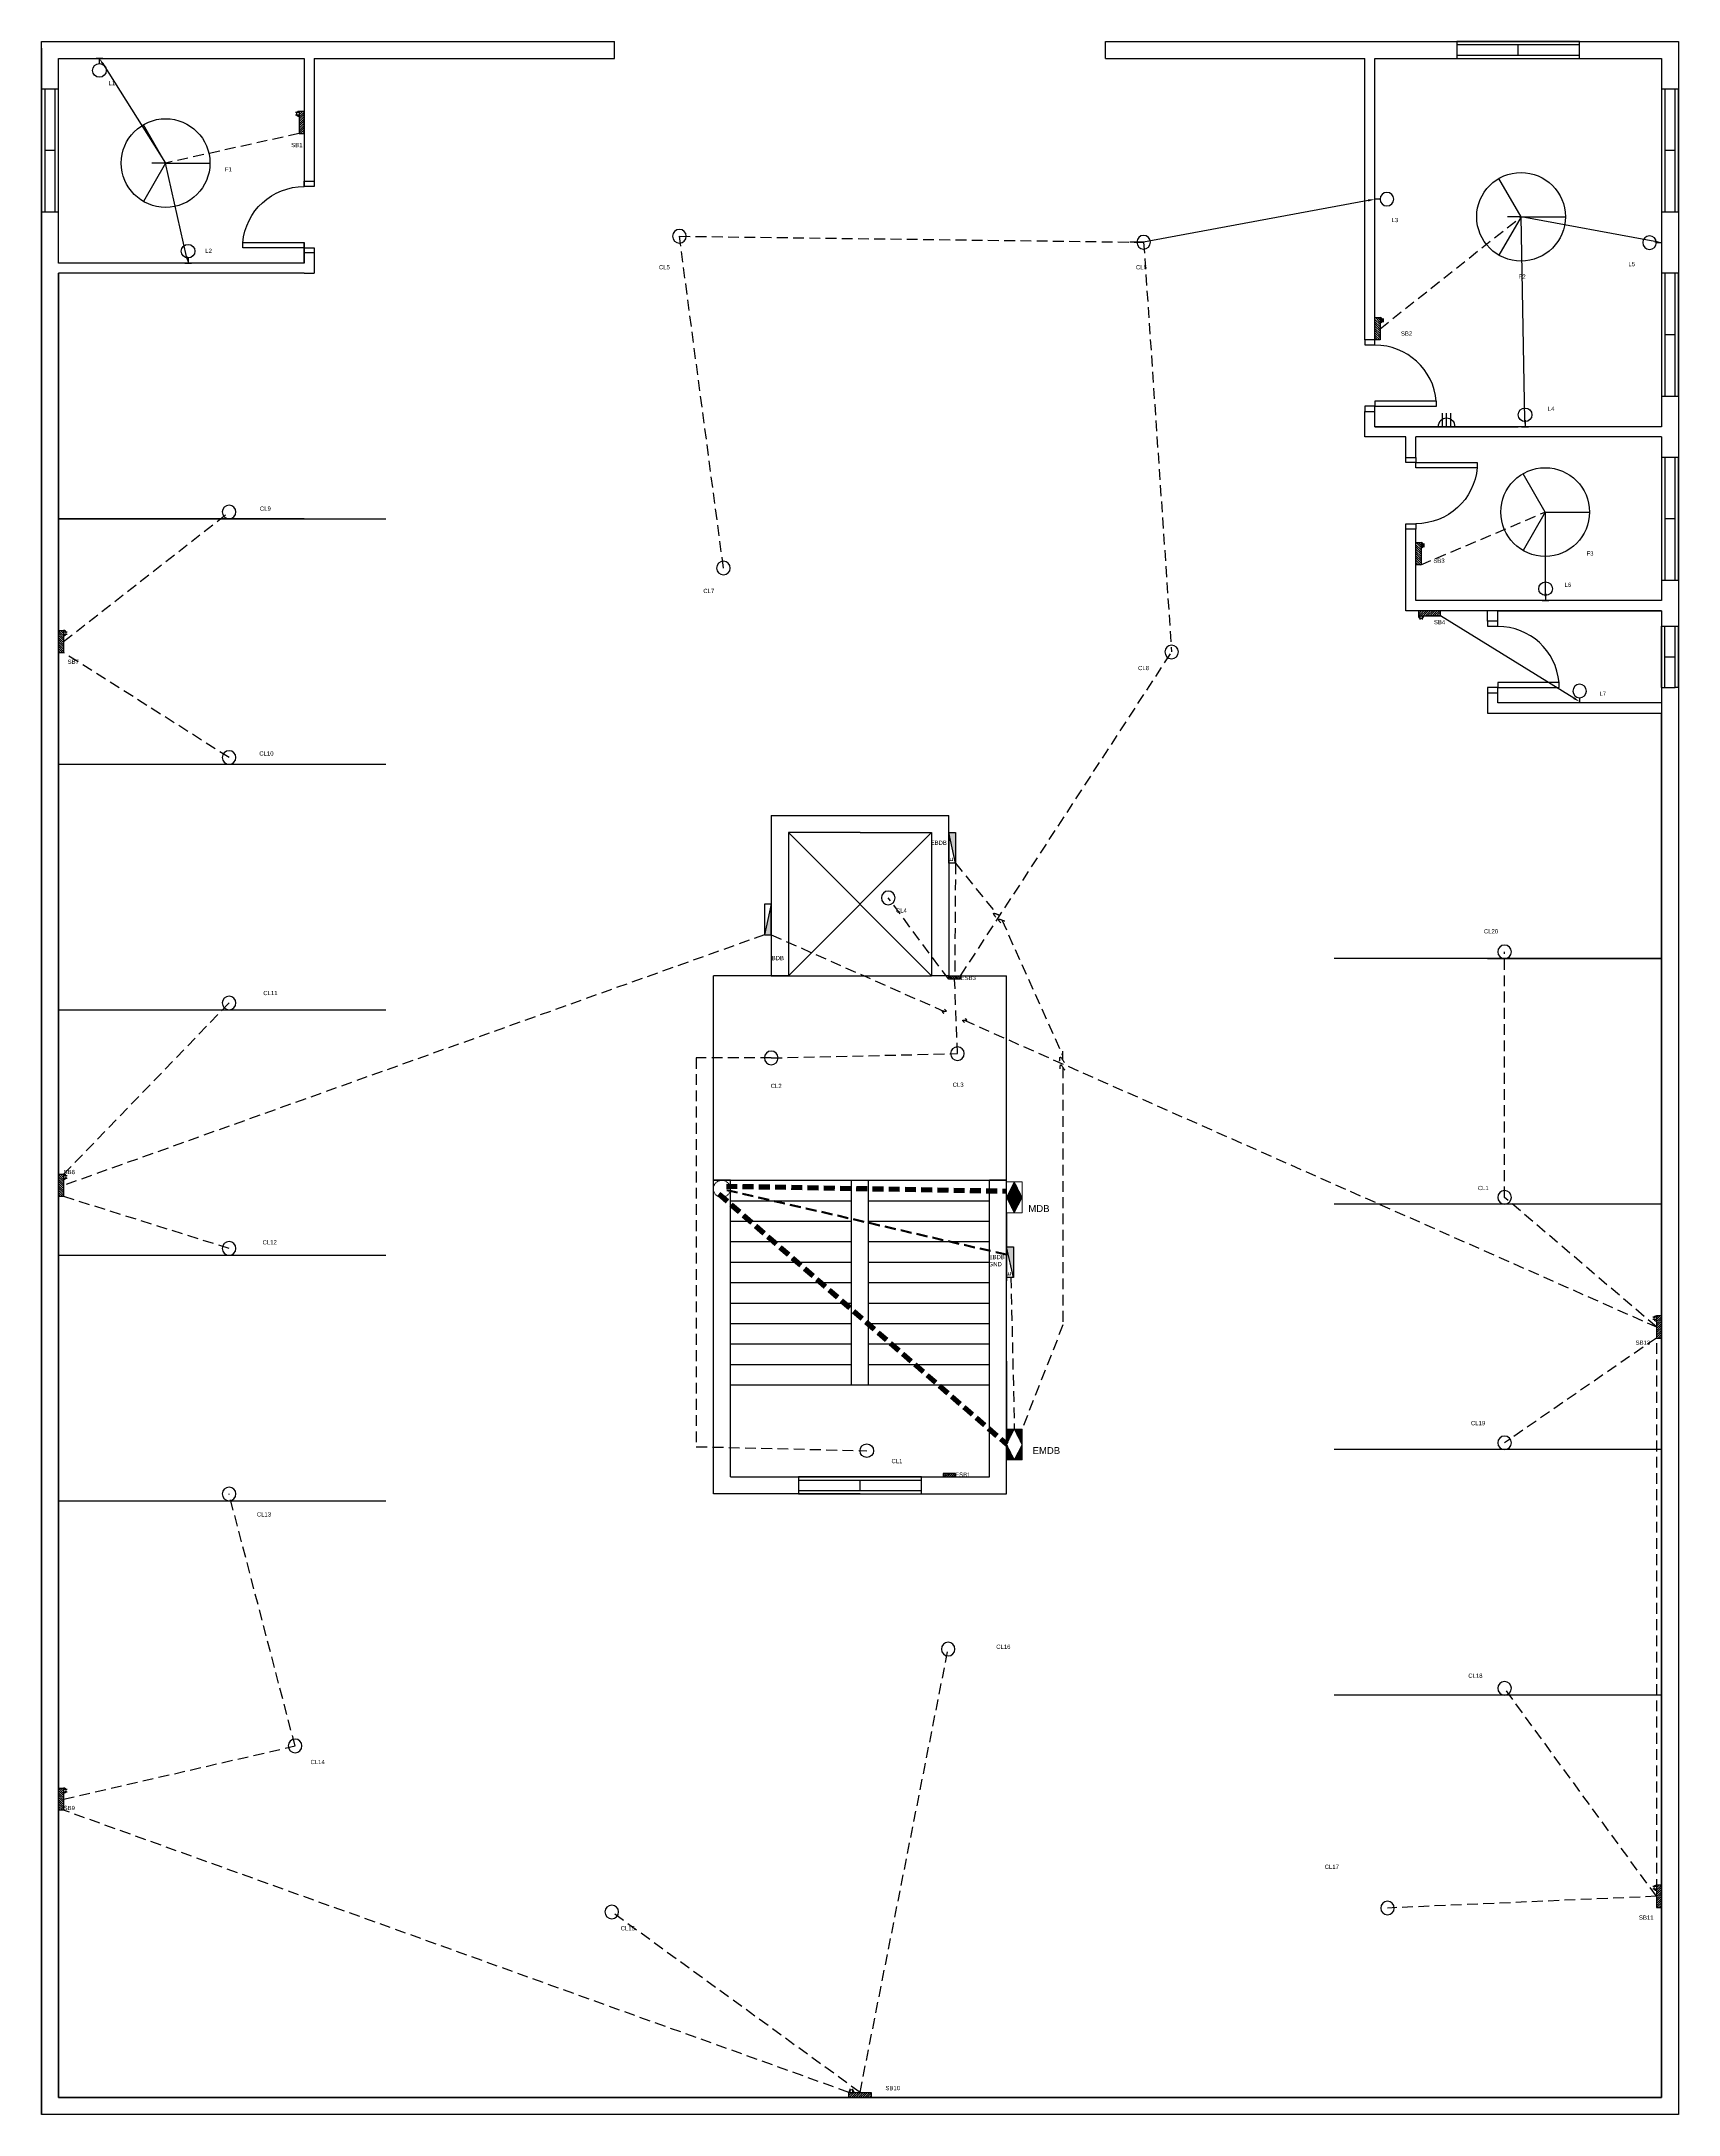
# Model space of a CAD drawing. Header units: inches. Extents: x 61297 to 163996, y 9483 to 32239.
# Drawn here: x 81037 to 81997, y 13663 to 14879 of the extents above; entities that cross this region are included whole.
import ezdxf
from ezdxf import colors
from ezdxf.entities.mleader import LeaderData, LeaderLine
from ezdxf.math import Vec2, Vec3

# ---------------------------------------------------------------- set-up
doc = ezdxf.new("R2010")
doc.units = ezdxf.units.IN
doc.linetypes.add('DASHED', pattern=[0.75, 0.5, -0.25])
doc.linetypes.add('HIDDEN', pattern=[9.525, 6.35, -3.175])
for name, color, linetype in [('Doors', 230, 'Continuous'), ('Emergency Conduitt', 10, 'HIDDEN'), ('Fittings', 255, 'Continuous'), ('Layer1', 7, 'Continuous'), ('Light Fans and Socketst', 170, 'Continuous'), ('Main Conduit', 50, 'HIDDEN'), ('Numbering', 7, 'Continuous'), ('Toiler Window', 30, 'Continuous'), ('Windows', 30, 'Continuous')]:
    doc.layers.add(name, color=color, linetype=linetype)
doc.styles.get("Standard").update_dxf_attribs({"font": 'arial.ttf'})
pattern_1 = [(45, (-3152.2866, -4176.0954), (-0.651068569, 0.651068569), [])]

# ---------------------------------------------------------------- blocks, each defined once
blk = doc.blocks.new('Door_Sing')
at = {"layer": 'Doors'}
for points in [[(-3, 6), (-3, 42), (-6, 42), (-6, 6), (-3, 6)], [(-39, 0), (-39, 6), (-42, 6), (-42, 0), (-39, 0)]]:
    blk.add_lwpolyline(points, dxfattribs=at)
blk.add_lwpolyline([(-3, 0), (0, 0), (0, 6), (-3, 6)], close=True, dxfattribs=at)
blk.add_arc((-2.8, 6), 36.1, 95.0198, 180, dxfattribs=at)
blk = doc.blocks.new('Toilet Window')
for p, q in [((82016.8, 16081.4), (82016.8, 16117.4)), ((82016.8, 16117.4), (82026.8, 16117.4)), ((82018.8, 16081.4), (82018.8, 16117.4)), ((82024.8, 16081.4), (82024.8, 16117.4)), ((82026.8, 16081.4), (82026.8, 16117.4)), ((82018.8, 16099.4), (82024.8, 16099.4)), ((82016.8, 16081.4), (82018.8, 16081.4)), ((82018.8, 16081.4), (82024.8, 16081.4)), ((82026.8, 16081.4), (82024.8, 16081.4))]:
    blk.add_line(p, q)
blk = doc.blocks.new('Window_Large')
at = {"layer": 'Windows'}
for p, q in [((72, 10), (0, 10)), ((0, 10), (0, 0)), ((72, 8), (0, 8)), ((0, 2), (72, 2)), ((0, 0), (72, 0)), ((36, 8), (36, 2)), ((72, 0), (72, 10))]:
    blk.add_line(p, q, dxfattribs=at)
blk = doc.blocks.new('Light')
at = {"layer": 'Light Fans and Socketst'}
blk.add_line((0, 2), (0, -2), dxfattribs=at)
blk.add_lwpolyline([(3, 0), (1.5, 0), (0, 0)], dxfattribs=at)
blk.add_circle((7, 0), 4, dxfattribs=at)
blk = doc.blocks.new('Light Ceiling')
at = {"layer": 'Light Fans and Socketst'}
blk.add_circle((0, 0), 4, dxfattribs=at)
blk = doc.blocks.new('ESB')
h = blk.add_hatch()
h.set_pattern_fill('ANSI31', color=256, scale=0.25)
h.set_pattern_definition([(45, (-3149.957, -1763.2019), (-0.561266, 0.561266), [])])
h.paths.add_polyline_path([(3.5, 2), (-3.5, 2), (-3.5, 0), (3.5, 0)])
blk.add_lwpolyline([(3.5, 0), (3.5, 2), (-3.5, 2), (-3.5, 0)], close=True)
blk = doc.blocks.new('Fan')
at = {"layer": 'Light Fans and Socketst'}
for q in [(-13, 22.5), (-13, -22.5), (26, 0)]:
    blk.add_line((0, 0), q, dxfattribs=at)
blk.add_circle((0, 0), 26, dxfattribs=at)
blk = doc.blocks.new('Switchboard')
at = {"layer": 'Layer1'}
h = blk.add_hatch(dxfattribs=at)
h.set_pattern_fill('ANSI31', color=256, scale=0.29)
h.set_pattern_definition([(45, (-3152.2866, -1776.0954), (-0.65106857, 0.65106857), [])])
h.paths.add_polyline_path([(-6.5, 3), (-6.5, 0), (6.5, 0), (6.5, 3)])
for p, q in [((-5.8, 3), (-5.8, 5.1)), ((-5, 3), (-5, 5.1)), ((-4.3, 3), (-4.3, 5.1))]:
    blk.add_line(p, q, dxfattribs=at)
blk.add_lwpolyline([(-6.5, 3), (6.5, 3), (6.5, 0), (-6.5, 0)], close=True, dxfattribs=at)
blk.add_arc((-5, 3), 1.5, 0, 180, dxfattribs=at)
blk = doc.blocks.new('BDB')
h = blk.add_hatch(color=256)
h.dxf.hatch_style = 1
h.paths.add_polyline_path([(13.5, 4), (-4.5, 0), (13.5, 0)])
blk.add_line((-4.5, 0), (13.5, 4))
at = {"layer": 'Layer1'}
blk.add_lwpolyline([(-4.5, 4), (13.5, 4), (13.5, 0), (-4.5, 0), (-4.5, 4)], dxfattribs=at)
blk = doc.blocks.new('3-Pin Socket')
at = {"layer": 'Light Fans and Socketst'}
for p, q in [((-2.5, 0), (-2.5, 8)), ((0, 0), (0, 8)), ((2.5, 0), (2.5, 8)), ((2.5, 0), (5, 0))]:
    blk.add_line(p, q, dxfattribs=at)
blk.add_lwpolyline([(-5, 0), (5, 0, 1)], format="xyb", close=True, dxfattribs=at)
blk = doc.blocks.new('Emergency_BDB')
at = {"layer": 'Layer1'}
blk.add_blockref('BDB', (0, 0), dxfattribs=at)
at = {"layer": 'Layer1', "insert": (-4.5, 4), "char_height": 2.5, "attachment_point": 1}
blk.add_mtext_dynamic_manual_height_columns(' E', width=4.201, gutter_width=12.5, heights=[0], dxfattribs=at)
blk = doc.blocks.new('MDB')
at = {"layer": 'Fittings', "lineweight": 9}
h = blk.add_hatch(dxfattribs=at)
h.set_pattern_fill('ANSI31', color=256)
h.set_pattern_definition([(45, (-10016, -2822.5), (-0.0883883476, 0.0883883476), [])])
h.paths.add_polyline_path([(9, 4.5), (0, 9), (-9, 4.5), (0, 0)])
for p, q in [((-9, 4.5), (0, 9)), ((0, 0), (-9, 4.5)), ((0, 9), (9, 4.5)), ((9, 4.5), (0, 0))]:
    blk.add_line(p, q, dxfattribs=at)
blk.add_lwpolyline([(-9, 0), (9, 0), (9, 9), (-9, 9)], close=True, dxfattribs=at)
blk = doc.blocks.new('EMMDB')
at = {"layer": 'Fittings', "lineweight": 9}
h = blk.add_hatch(dxfattribs=at)
h.set_pattern_fill('ANSI31', color=256)
h.set_pattern_definition([(45, (-10054.5, -2823), (-0.0883883476, 0.0883883476), [])])
h.paths.add_polyline_path([(-9, 9), (-9, 4.5), (0, 9)])
h.paths.add_polyline_path([(0, 0), (-9, 4.5), (-9, 0)])
h.paths.add_polyline_path([(9, 0), (9, 4.5), (0, 0)])
h.paths.add_polyline_path([(9, 4.5), (9, 9), (0, 9)])
for p, q in [((-9, 4.5), (0, 9)), ((0, 0), (-9, 4.5)), ((0, 9), (9, 4.5)), ((9, 4.5), (0, 0))]:
    blk.add_line(p, q, dxfattribs=at)
blk.add_lwpolyline([(-9, 0), (9, 0), (9, 9), (-9, 9)], close=True, dxfattribs=at)

msp = doc.modelspace()

# ---------------------------------------------------------------- hatches: boundary and pattern name
at = {"layer": 'Layer1'}
h = msp.add_hatch(dxfattribs=at)
h.set_pattern_fill('ANSI31', color=256, scale=0.29)
h.set_pattern_definition(pattern_1)
h.paths.add_polyline_path([(81188.071, 14838.116), (81191.051, 14838.116), (81191.051, 14825.087), (81188.071, 14825.087)])
h = msp.add_hatch(dxfattribs=at)
h.set_pattern_fill('ANSI31', color=256, scale=0.29)
h.set_pattern_definition(pattern_1)
h.paths.add_polyline_path([(81844.526, 14542.133), (81844.526, 14545.113), (81857.555, 14545.113), (81857.555, 14542.133)])
h = msp.add_hatch(dxfattribs=at)
h.set_pattern_fill('ANSI31', color=256, scale=0.29, angle=-90)
h.set_pattern_definition([(315, (79270.9552, 17679.3999), (0.65106857, 0.65106857), [])])
h.paths.add_polyline_path([(81050.031, 14533.627), (81047.051, 14533.627), (81047.051, 14520.599), (81050.031, 14520.599)])
h = msp.add_hatch(dxfattribs=at)
h.set_pattern_fill('ANSI31', color=256, scale=0.29, angle=-90)
h.set_pattern_definition([(315, (79270.9552, 17360.3999), (0.65106857, 0.65106857), [])])
h.paths.add_polyline_path([(81050.031, 14214.627), (81047.051, 14214.627), (81047.051, 14201.599), (81050.031, 14201.599)])
h = msp.add_hatch(dxfattribs=at)
h.set_pattern_fill('ANSI31', color=256, scale=0.29)
h.set_pattern_definition(pattern_1)
h.paths.add_polyline_path([(81984.071, 14131.627), (81987.051, 14131.627), (81987.051, 14118.599), (81984.071, 14118.599)])
h = msp.add_hatch(dxfattribs=at)
h.set_pattern_fill('ANSI31', color=256, scale=0.29, angle=-90)
h.set_pattern_definition([(315, (79270.9552, 17000.3999), (0.65106857, 0.65106857), [])])
h.paths.add_polyline_path([(81050.031, 13854.627), (81047.051, 13854.627), (81047.051, 13841.599), (81050.031, 13841.599)])
h = msp.add_hatch(dxfattribs=at)
h.set_pattern_fill('ANSI31', color=256, scale=0.29)
h.set_pattern_definition(pattern_1)
h.paths.add_polyline_path([(81984.071, 13797.627), (81987.051, 13797.627), (81987.051, 13784.599), (81984.071, 13784.599)])
h = msp.add_hatch(dxfattribs=at)
h.set_pattern_fill('ANSI31', color=256, scale=0.29)
h.set_pattern_definition([(45, (78364.764, 11897.0179), (-0.65106857, 0.65106857), [])])
h.paths.add_polyline_path([(81510.536, 13676.093), (81510.536, 13673.113), (81523.565, 13673.113), (81523.565, 13676.093)])

# ---------------------------------------------------------------- linework, layer by layer
for p, q in [((81373.051, 14869.113), (81373.051, 14879.113)), ((81661.051, 14869.113), (81661.051, 14879.113)), ((81047.051, 14869.113), (81191.051, 14869.113)), ((81047.051, 14869.113), (81071.051, 14869.113)), ((81191.051, 14869.113), (81191.051, 14794.09)), ((81197.051, 14869.113), (81197.051, 14794.09)), ((81191.051, 14761.113), (81191.051, 14749.113)), ((81191.051, 14749.113), (81191.051, 14761.113)), ((81197.051, 14758.113), (81197.051, 14749.113)), ((81191.051, 14749.113), (81047.051, 14749.113)), ((81191.051, 14743.113), (81047.051, 14743.113)), ((81047.051, 14743.113), (81047.051, 14599.113)), ((81191.051, 14743.113), (81197.051, 14743.113)), ((81197.051, 14749.113), (81197.051, 14743.113)), ((81819.051, 14653.113), (81903.051, 14653.113)), ((81191.051, 14599.113), (81047.051, 14599.113)), ((81047.051, 14599.113), (81239.051, 14599.113)), ((81047.051, 14599.113), (81047.051, 14455.113)), ((81843.051, 14551.113), (81843.051, 14593.137)), ((81987.051, 14551.113), (81843.051, 14551.113)), ((81891.051, 14539.09), (81891.051, 14545.113)), ((81885.051, 14497.113), (81885.051, 14491.113)), ((81891.051, 14491.113), (81891.051, 14497.113)), ((81885.051, 14491.113), (81885.051, 14485.113)), ((81885.051, 14485.113), (81987.051, 14485.113)), ((81987.051, 14341.113), (81987.051, 14485.113)), ((81047.051, 14455.113), (81239.051, 14455.113)), ((81047.051, 14455.113), (81047.051, 14311.113)), ((81465.051, 14425.113), (81569.051, 14425.113)), ((81465.051, 14425.113), (81465.051, 14415.113)), ((81569.051, 14415.113), (81569.051, 14425.113)), ((81465.051, 14415.113), (81465.051, 14331.113)), ((81517.051, 14415.113), (81475.051, 14415.113)), ((81475.051, 14415.113), (81475.051, 14331.113)), ((81475.051, 14331.113), (81559.051, 14415.113)), ((81475.051, 14415.113), (81559.051, 14331.113)), ((81517.051, 14415.113), (81559.051, 14415.113)), ((81559.051, 14415.113), (81559.051, 14331.113)), ((81569.051, 14415.113), (81569.051, 14331.113)), ((81987.051, 14341.113), (81795.051, 14341.113)), ((81885.051, 14341.113), (81987.051, 14341.113)), ((81987.051, 14197.113), (81987.051, 14341.113)), ((81475.051, 14331.113), (81431.051, 14331.113)), ((81431.051, 14211.113), (81431.051, 14331.113)), ((81465.051, 14331.113), (81475.051, 14331.113)), ((81465.051, 14331.113), (81475.051, 14331.113)), ((81470.051, 14331.113), (81465.051, 14331.113)), ((81475.051, 14331.113), (81559.051, 14331.113)), ((81569.051, 14331.113), (81559.051, 14331.113)), ((81569.051, 14331.113), (81593.051, 14331.113)), ((81593.051, 14331.113), (81603.051, 14331.113)), ((81603.051, 14211.113), (81603.051, 14331.113)), ((81047.051, 14311.113), (81239.051, 14311.113)), ((81047.051, 14311.113), (81047.051, 14167.113)), ((81441.051, 14211.113), (81431.051, 14211.113)), ((81441.051, 14211.113), (81431.051, 14211.113)), ((81441.051, 14211.113), (81431.051, 14211.113)), ((81431.051, 14211.113), (81441.051, 14211.113)), ((81431.051, 14201.113), (81431.051, 14211.113)), ((81441.051, 14037.113), (81441.051, 14211.113)), ((81441.051, 14211.113), (81512.051, 14211.113)), ((81512.051, 14091.113), (81512.051, 14211.113)), ((81512.051, 14211.113), (81522.051, 14211.113)), ((81522.051, 14211.113), (81593.051, 14211.113)), ((81522.051, 14091.113), (81522.051, 14211.113)), ((81593.051, 14211.113), (81603.051, 14211.113)), ((81593.051, 14211.113), (81603.051, 14211.113)), ((81593.051, 14037.113), (81593.051, 14211.113)), ((81603.051, 14211.113), (81593.051, 14211.113)), ((81593.051, 14211.113), (81603.051, 14211.113)), ((81603.051, 14201.113), (81603.051, 14211.113)), ((81431.051, 14027.113), (81431.051, 14201.113)), ((81441.051, 14199.113), (81512.051, 14199.113)), ((81522.051, 14199.113), (81593.051, 14199.113)), ((81603.051, 14027.113), (81603.051, 14201.113)), ((81603.051, 14192.113), (81603.051, 14152.113)), ((81987.051, 14197.113), (81795.051, 14197.113)), ((81987.051, 14053.113), (81987.051, 14197.113)), ((81441.051, 14187.113), (81512.051, 14187.113)), ((81522.051, 14187.113), (81593.051, 14187.113)), ((81047.051, 14167.113), (81239.051, 14167.113)), ((81047.051, 14167.113), (81047.051, 14023.113)), ((81441.051, 14175.113), (81512.051, 14175.113)), ((81522.051, 14175.113), (81593.051, 14175.113)), ((81441.051, 14163.113), (81512.051, 14163.113)), ((81522.051, 14163.113), (81593.051, 14163.113)), ((81441.051, 14151.113), (81512.051, 14151.113)), ((81522.051, 14151.113), (81593.051, 14151.113)), ((81441.051, 14139.113), (81512.051, 14139.113)), ((81522.051, 14139.113), (81593.051, 14139.113)), ((81441.051, 14127.113), (81512.051, 14127.113)), ((81522.051, 14127.113), (81593.051, 14127.113)), ((81441.051, 14115.113), (81512.051, 14115.113)), ((81522.051, 14115.113), (81593.051, 14115.113)), ((81441.051, 14103.113), (81512.051, 14103.113)), ((81522.051, 14103.113), (81593.051, 14103.113)), ((81603.051, 14105.113), (81603.051, 14065.113)), ((81441.051, 14091.113), (81512.051, 14091.113)), ((81512.051, 14091.113), (81522.051, 14091.113)), ((81522.051, 14091.113), (81593.051, 14091.113)), ((81987.051, 14053.113), (81795.051, 14053.113)), ((81987.051, 13909.113), (81987.051, 14053.113)), ((81441.051, 14037.113), (81593.051, 14037.113)), ((81047.051, 14023.113), (81239.051, 14023.113)), ((81047.051, 14023.113), (81047.051, 13673.113)), ((81441.051, 14027.113), (81431.051, 14027.113)), ((81517.051, 14027.113), (81441.051, 14027.113)), ((81481.051, 14027.113), (81593.051, 14027.113)), ((81593.051, 14027.113), (81603.051, 14027.113)), ((81987.051, 13909.113), (81795.051, 13909.113)), ((81987.051, 13673.113), (81987.051, 13909.113)), ((81047.051, 13673.113), (81517.051, 13673.113)), ((81517.051, 13673.113), (81987.051, 13673.113))]:
    msp.add_line(p, q)
for points in [[(81037.051, 13663.113), (81037.051, 14875.113), (81037.051, 13663.113), (81037.051, 14879.113), (81373.051, 14879.113)], [(81661.051, 14879.113), (81997.051, 14879.113), (81997.051, 13663.113), (81037.051, 13663.113)], [(81047.051, 14749.113), (81047.051, 14869.113), (81191.051, 14869.113)], [(81197.051, 14869.113), (81373.051, 14869.113)], [(81661.051, 14869.113), (81813.051, 14869.113)], [(81813.051, 14704.09), (81813.051, 14869.113)], [(81819.051, 14869.113), (81987.051, 14869.113), (81987.051, 14653.113)], [(81819.051, 14704.09), (81819.051, 14869.113)], [(81987.051, 14545.113), (81987.051, 13673.113), (81047.051, 13673.113), (81047.051, 14743.113)], [(81837.051, 14647.113), (81813.051, 14647.113), (81813.051, 14662.113)], [(81987.051, 14653.113), (81819.051, 14653.113), (81819.051, 14662.113)], [(81837.051, 14635.113), (81837.051, 14647.113)], [(81987.051, 14647.113), (81843.051, 14647.113)], [(81843.051, 14635.113), (81843.051, 14647.113)], [(81987.051, 14647.113), (81987.051, 14551.113)], [(81987.051, 14545.113), (81837.051, 14545.113), (81837.051, 14593.137)], [(81885.051, 14539.09), (81885.051, 14545.113)], [(81891.051, 14545.113), (81987.051, 14545.113), (81987.051, 14491.113), (81891.051, 14491.113)]]:
    msp.add_lwpolyline(points)
at = {"layer": 'Emergency Conduitt'}
for p, q in [((81436.964, 14570.251), (81411.149, 14764.864)), ((81411.149, 14764.864), (81683.373, 14761.347)), ((81683.373, 14761.347), (81699.8, 14521.011)), ((81576.051, 14331.113), (81699.8, 14521.011)), ((81573.051, 14397.113), (81572.551, 14331.113)), ((81573.051, 14397.113), (81597.325, 14367.217)), ((81569.051, 14329.113), (81533.61, 14376.764)), ((81600.279, 14363.802), (81635.819, 14284.399)), ((81574.178, 14285.412), (81572.551, 14329.113)), ((81464.993, 14282.889), (81421.053, 14282.889)), ((81421.053, 14282.889), (81421.053, 14054.858)), ((81464.993, 14282.889), (81574.178, 14285.412)), ((81635.877, 14286.919), (81635.76, 14281.879)), ((81636.004, 14277.371), (81636.054, 14126.298)), ((81434.214, 14202.917), (81602.985, 14056.038)), ((81434.28, 14202.993), (81603.051, 14056.113)), ((81434.345, 14203.068), (81603.116, 14056.189)), ((81434.345, 14203.068), (81603.116, 14056.189)), ((81434.411, 14203.143), (81603.182, 14056.264)), ((81434.476, 14203.219), (81603.248, 14056.34)), ((81434.542, 14203.294), (81603.313, 14056.415)), ((81434.608, 14203.37), (81603.379, 14056.49)), ((81434.673, 14203.445), (81603.445, 14056.566)), ((81434.739, 14203.521), (81603.51, 14056.641)), ((81434.805, 14203.596), (81603.576, 14056.717)), ((81434.87, 14203.671), (81603.641, 14056.792)), ((81434.936, 14203.747), (81603.707, 14056.868)), ((81435.002, 14203.822), (81603.773, 14056.943)), ((81435.067, 14203.898), (81603.838, 14057.018)), ((81435.133, 14203.973), (81603.904, 14057.094)), ((81602.816, 14167.107), (81436.417, 14205.559)), ((81602.816, 14167.107), (81436.417, 14205.559)), ((81602.838, 14167.205), (81436.44, 14205.656)), ((81602.861, 14167.302), (81436.462, 14205.753)), ((81602.883, 14167.4), (81436.485, 14205.851)), ((81602.883, 14167.4), (81436.485, 14205.851)), ((81602.883, 14167.4), (81436.485, 14205.851)), ((81602.883, 14167.4), (81436.485, 14205.851)), ((81602.883, 14167.4), (81436.485, 14205.851)), ((81602.906, 14167.497), (81436.507, 14205.948)), ((81602.928, 14167.595), (81436.53, 14206.046)), ((81602.928, 14167.595), (81436.53, 14206.046)), ((81602.951, 14167.692), (81436.552, 14206.143)), ((81602.816, 14167.107), (81437.168, 14205.385)), ((81433.623, 14202.238), (81602.394, 14055.359)), ((81433.689, 14202.314), (81602.46, 14055.434)), ((81433.689, 14202.314), (81602.46, 14055.434)), ((81433.754, 14202.389), (81602.525, 14055.51)), ((81433.82, 14202.465), (81602.591, 14055.585)), ((81433.82, 14202.465), (81602.591, 14055.585)), ((81433.82, 14202.465), (81602.591, 14055.585)), ((81433.886, 14202.54), (81602.657, 14055.661)), ((81433.951, 14202.615), (81602.722, 14055.736)), ((81434.017, 14202.691), (81602.788, 14055.812)), ((81434.083, 14202.766), (81602.854, 14055.887)), ((81434.148, 14202.842), (81602.919, 14055.962)), ((81434.148, 14202.842), (81602.919, 14055.962)), ((81605.551, 14154.113), (81607.551, 14065.113)), ((81421.053, 14054.858), (81521.051, 14052.492))]:
    msp.add_line(p, q, dxfattribs=at)
msp.add_lwpolyline([(81636.054, 14126.298), (81612.051, 14065.113)], dxfattribs=at)
for points in [[(81596.61, 14365.47), (81595.477, 14367.66), (81599.29, 14366.786), (81598.39, 14368.953)], [(81599.565, 14362.055), (81598.432, 14364.245), (81602.244, 14363.372), (81601.344, 14365.538)], [(81634.125, 14280.936), (81634.571, 14283.361), (81637.049, 14280.336), (81637.665, 14282.599)], [(81634.37, 14276.427), (81634.815, 14278.852), (81637.294, 14275.827), (81637.909, 14278.09)]]:
    msp.add_spline(points, degree=3, dxfattribs=at)
at = {"layer": 'Fittings', "color": 7, "linetype": 'DASHED', "lineweight": 9, "true_color": 0xffffff}
msp.add_circle((81436.051, 14206.113), 5, dxfattribs=at)
at = {"layer": 'Layer1'}
for p, q in [((81188.071, 14837.366), (81185.955, 14837.366)), ((81188.071, 14835.866), (81185.955, 14835.866)), ((81050.031, 14532.877), (81052.146, 14532.877)), ((81050.031, 14531.377), (81052.146, 14531.377)), ((81845.276, 14542.133), (81845.276, 14540.017)), ((81846.776, 14542.133), (81846.776, 14540.017)), ((81050.031, 14213.877), (81052.146, 14213.877)), ((81050.031, 14212.377), (81052.146, 14212.377)), ((81984.071, 14130.877), (81981.955, 14130.877)), ((81984.071, 14129.377), (81981.955, 14129.377)), ((81050.031, 13853.877), (81052.146, 13853.877)), ((81050.031, 13852.377), (81052.146, 13852.377)), ((81984.071, 13796.877), (81981.955, 13796.877)), ((81984.071, 13795.377), (81981.955, 13795.377)), ((81511.286, 13676.093), (81511.286, 13678.209)), ((81512.786, 13676.093), (81512.786, 13678.209))]:
    msp.add_line(p, q, dxfattribs=at)
for points in [[(81188.071, 14838.116), (81188.071, 14825.087), (81191.051, 14825.087), (81191.051, 14838.116)], [(81844.526, 14542.133), (81857.555, 14542.133), (81857.555, 14545.113), (81844.526, 14545.113)], [(81050.031, 14533.627), (81050.031, 14520.599), (81047.051, 14520.599), (81047.051, 14533.627)], [(81050.031, 14214.627), (81050.031, 14201.599), (81047.051, 14201.599), (81047.051, 14214.627)], [(81984.071, 14131.627), (81984.071, 14118.599), (81987.051, 14118.599), (81987.051, 14131.627)], [(81050.031, 13854.627), (81050.031, 13841.599), (81047.051, 13841.599), (81047.051, 13854.627)], [(81984.071, 13797.627), (81984.071, 13784.599), (81987.051, 13784.599), (81987.051, 13797.627)], [(81510.536, 13676.093), (81523.565, 13676.093), (81523.565, 13673.113), (81510.536, 13673.113)]]:
    msp.add_lwpolyline(points, close=True, dxfattribs=at)
for centre, start, end in [((81188.071, 14836.616), 90, 270), ((81050.031, 14532.127), 270, 90), ((81846.026, 14542.133), 180, 0), ((81050.031, 14213.127), 270, 90), ((81984.071, 14130.127), 90, 270), ((81050.031, 13853.127), 270, 90), ((81984.071, 13796.127), 90, 270), ((81512.036, 13676.093), 0, 180)]:
    msp.add_arc(centre, 1.5, start, end, dxfattribs=at)
at = {"layer": 'Main Conduit'}
for p, q in [((81188.071, 14825.087), (81109.838, 14807.769)), ((81822.031, 14710.604), (81904.71, 14776.266)), ((81050.031, 14527.113), (81147.051, 14603.113)), ((81846.031, 14572.125), (81918.854, 14603.088)), ((81147.051, 14459.113), (81050.031, 14520.599)), ((81461.051, 14355.113), (81050.031, 14208.113)), ((81465.051, 14355.113), (81566.387, 14310.207)), ((81895.051, 14201.113), (81895.051, 14345.113)), ((81050.031, 14214.627), (81147.051, 14315.113)), ((81578.149, 14304.994), (81984.071, 14125.113)), ((81438.685, 14206.533), (81603.04, 14203.641)), ((81438.687, 14206.633), (81603.042, 14203.741)), ((81438.689, 14206.733), (81603.044, 14203.841)), ((81438.691, 14206.833), (81603.045, 14203.941)), ((81438.692, 14206.933), (81603.047, 14204.04)), ((81438.694, 14207.033), (81603.049, 14204.14)), ((81438.696, 14207.133), (81603.051, 14204.24)), ((81438.696, 14207.133), (81603.051, 14204.24)), ((81438.698, 14207.233), (81603.052, 14204.34)), ((81438.698, 14207.233), (81603.052, 14204.34)), ((81438.699, 14207.333), (81603.054, 14204.44)), ((81438.701, 14207.433), (81603.056, 14204.54)), ((81438.703, 14207.533), (81603.058, 14204.64)), ((81438.705, 14207.633), (81603.059, 14204.74)), ((81438.706, 14207.733), (81603.061, 14204.84)), ((81438.708, 14207.833), (81603.063, 14204.94)), ((81438.71, 14207.933), (81603.065, 14205.04)), ((81438.712, 14208.033), (81603.066, 14205.14)), ((81438.713, 14208.133), (81603.068, 14205.24)), ((81438.715, 14208.233), (81603.07, 14205.34)), ((81438.717, 14208.333), (81603.072, 14205.44)), ((81438.719, 14208.433), (81603.074, 14205.54)), ((81438.721, 14208.533), (81603.075, 14205.64)), ((81438.722, 14208.633), (81603.077, 14205.74)), ((81438.724, 14208.733), (81603.079, 14205.84)), ((81438.726, 14208.832), (81603.081, 14205.94)), ((81047.051, 14201.599), (81047.051, 13854.627)), ((81147.051, 14171.113), (81050.031, 14201.599)), ((81984.071, 14125.113), (81895.051, 14201.113)), ((81984.071, 14118.599), (81895.051, 14057.113)), ((81984.071, 14125.113), (81984.071, 13797.627)), ((81185.777, 13879.332), (81147.051, 14027.113)), ((81517.051, 13676.093), (81568.749, 13936.149)), ((81984.071, 13791.113), (81895.051, 13913.113)), ((81050.031, 13848.113), (81185.777, 13879.332)), ((81510.536, 13676.093), (81050.031, 13841.599)), ((81984.071, 13791.113), (81826.383, 13784.251)), ((81517.051, 13676.093), (81371.46, 13781.932))]:
    msp.add_line(p, q, dxfattribs=at)
for points in [[(81566.557, 14311.513), (81567.487, 14310.218), (81565.223, 14310.218), (81566.193, 14309.085)], [(81578.341, 14303.647), (81577.411, 14304.942), (81579.675, 14304.942), (81578.705, 14306.075)]]:
    msp.add_spline(points, degree=3, dxfattribs=at)

# ---------------------------------------------------------------- block references
for name, p, rotation in [('Window_Large', (81939.051, 14879.113), 180), ('Window_Large', (81037.051, 14851.113), 270), ('Window_Large', (81987.051, 14851.113), 270), ('Window_Large', (81987.051, 14743.113), 270), ('Door_Sing', (81813.051, 14662.113), 270), ('Window_Large', (81987.051, 14635.113), 270), ('Door_Sing', (81885.051, 14497.113), 270), ('Window_Large', (81553.051, 14037.113), 180)]:
    msp.add_blockref(name, p, dxfattribs=dict(rotation=rotation))
at = {"xscale": -1}
for name, p, rotation in [('Door_Sing', (81197.051, 14755.113), 90), ('Door_Sing', (81837.051, 14635.113), 270), ('ESB', (81572.551, 14331.113), 180)]:
    msp.add_blockref(name, p, dxfattribs=dict(at, rotation=rotation))
msp.add_blockref('ESB', (81569.374, 14037.113))
at = {"layer": 'Fittings', "lineweight": 9, "rotation": 270}
for name, p in [('MDB', (81603.051, 14201.113)), ('EMMDB', (81603.051, 14056.113))]:
    msp.add_blockref(name, p, dxfattribs=at)
at = {"layer": 'Layer1', "xscale": -1}
for name, p, rotation in [('Light Ceiling', (81411.149, 14764.864), 180), ('Light Ceiling', (81683.373, 14761.347), 180), ('Light Ceiling', (81147.051, 14603.113), 180), ('Light Ceiling', (81436.964, 14570.251), 180), ('Light Ceiling', (81699.8, 14521.011), 180), ('Light Ceiling', (81147.051, 14459.113), 180), ('Light Ceiling', (81533.61, 14376.764), 180), ('BDB', (81465.051, 14368.613), 90), ('Light Ceiling', (81895.051, 14345.113), 180), ('Light Ceiling', (81147.051, 14315.113), 180), ('Light Ceiling', (81574.178, 14285.412), 180), ('Light Ceiling', (81464.993, 14282.889), 180), ('Light Ceiling', (81895.051, 14201.113), 180), ('Light Ceiling', (81147.051, 14171.113), 180), ('Light Ceiling', (81895.051, 14057.113), 180), ('Light Ceiling', (81147.051, 14027.113), 180), ('Light Ceiling', (81568.749, 13936.149), 180), ('Light Ceiling', (81895.051, 13913.113), 180), ('Light Ceiling', (81185.777, 13879.332), 180), ('Light Ceiling', (81371.46, 13781.932), 180), ('Light Ceiling', (81826.383, 13784.251), 180)]:
    msp.add_blockref(name, p, dxfattribs=dict(at, rotation=rotation))
at = {"layer": 'Layer1'}
for name, p, rotation in [('Switchboard', (81819.051, 14710.604), 270), ('Switchboard', (81843.051, 14578.639), 270), ('Emergency_BDB', (81573.051, 14401.613), 90), ('Emergency_BDB', (81607.051, 14158.613), 90), ('Emergency_BDB', (81607.051, 14158.613), 90)]:
    msp.add_blockref(name, p, dxfattribs=dict(at, rotation=rotation))
msp.add_blockref('Light Ceiling', (81521.051, 14052.492), dxfattribs=at)
at = {"layer": 'Light Fans and Socketst'}
for p, rotation in [((81071.051, 14869.113), 270), ((81123.051, 14749.113), 90), ((81907.051, 14653.113), 90), ((81919.051, 14551.113), 90)]:
    msp.add_blockref('Light', p, dxfattribs=dict(at, rotation=rotation))
for p in [(81109.838, 14807.769), (81904.71, 14776.266), (81918.854, 14603.088)]:
    msp.add_blockref('Fan', p, dxfattribs=at)
at = {"layer": 'Light Fans and Socketst', "xscale": -1}
for p, rotation in [((81819.051, 14786.602), 180), ((81939.051, 14491.113), 270)]:
    msp.add_blockref('Light', p, dxfattribs=dict(at, rotation=rotation))
msp.add_blockref('Light', (81987.051, 14761.113), dxfattribs=at)
at = {"layer": 'Main Conduit', "rotation": 359.9999999999258}
msp.add_blockref('3-Pin Socket', (81861.051, 14653.113), dxfattribs=at)
at = {"layer": 'Toiler Window'}
msp.add_blockref('Toilet Window', (-29.745, -1581.265), dxfattribs=at)

# ---------------------------------------------------------------- texts
at = {"char_height": 2.5}
for s, width, insert, attachment_point in [('L1', 6.93541, (81076.44, 14855.939), 1), ('SB1', 6.93541, (81183.51, 14819.606), 1), ('F1', 6.93541, (81144.622, 14802.839), 7), ('L3', 6.93541, (81828.826, 14775.62), 1), ('L2', 6.93541, (81133.146, 14757.554), 1), ('CL5', 6.93541, (81399.126, 14747.943), 1), ('CL6', 6.93541, (81678.853, 14747.943), 1), ('F2', 6.93541, (81903.332, 14739.949), 7), ('L5', 6.93541, (81967.639, 14749.769), 1), ('SB2', 6.93541, (81834.237, 14709.041), 1), ('L4', 6.93541, (81920.408, 14664.828), 1), ('CL9', 6.93541, (81165.149, 14606.343), 1), ('F3', 6.93541, (81943.091, 14577.445), 7), ('SB3', 6.93541, (81853.287, 14575.821), 1), ('CL7', 6.93541, (81425.155, 14558.075), 1), ('L6', 6.93541, (81930.223, 14561.681), 1), ('SB4', 6.93541, (81853.614, 14539.768), 1), ('SB7', 6.93541, (81052.372, 14516.522), 1), ('CL8', 6.93541, (81680.123, 14512.839), 1), ('L7', 6.93541, (81950.702, 14497.807), 1), ('CL10', 6.93541, (81164.791, 14462.707), 1), ('EBDB', 6.93541, (81558.459, 14410.335), 1), ('CL4', 6.93541, (81538.118, 14370.611), 1), ('CL20', 6.93541, (81882.91, 14358.437), 1), ('BDB', 6.93541, (81465.255, 14342.712), 1), ('ESB3', 6.93541, (81576.051, 14328.528), 7), ('CL11', 5.04629, (81167.127, 14322.208), 1), ('CL2', 6.93541, (81464.687, 14267.698), 1), ('CL3', 6.93541, (81571.4, 14268.445), 1), ('SB8', 6.93541, (81050.031, 14217.213), 1), ('CL1', 6.93541, (81879.345, 14207.846), 1), ('CL12', 6.93541, (81166.712, 14175.992), 1), ('EBDB^JGND', 6.93541, (81592.459, 14167.335), 1), ('SB13', 6.93541, (81971.866, 14117.099), 1), ('CL19', 6.93541, (81875.316, 14069.914), 1), ('CL1', 6.93541, (81535.526, 14047.666), 1), ('ESB1', 6.93541, (81572.874, 14039.699), 1), ('CL13', 6.93541, (81163.35, 14016.394), 1), ('CL16', 6.93541, (81596.932, 13938.734), 1), ('CL18', 6.93541, (81873.762, 13921.771), 1), ('CL14', 6.93541, (81194.824, 13871.144), 1), ('SB9', 6.93541, (81050.031, 13844.184), 1), ('CL17', 6.93541, (81789.546, 13809.672), 1), ('SB11', 6.93541, (81973.849, 13779.893), 1), ('CL15', 6.93541, (81376.727, 13773.618), 1), ('SB10', 6.93541, (81531.99, 13679.891), 1)]:
    msp.add_mtext_dynamic_manual_height_columns(s, width=width, gutter_width=12.5, heights=[0], dxfattribs=dict(at, insert=insert, attachment_point=attachment_point))
at = {"layer": 'Numbering', "char_height": 4, "attachment_point": 1}
for s, insert in [('MDB', (81615.79, 14196.566)), ('EMDB', (81618.265, 14054.607))]:
    msp.add_mtext_dynamic_manual_height_columns(s, width=15.5, gutter_width=50, heights=[0], dxfattribs=dict(at, insert=insert))

# ---------------------------------------------------------------- leaders
at = {"layer": 'Emergency Conduitt'}
ml = msp.add_multileader_mtext('Standard', dxfattribs=at)
ml.set_content('', color=256)
ml.set_leader_properties()
ml.build(insert=Vec2(0, 0))
ctx = ml.context
ctx.base_point, ctx.plane_origin = Vec3(81671.373, 14761.347), Vec3(81819.051, 14786.602)
ctx.text_align_type = 2
notes = []
notes.append((ctx, [(0, (1, 1, 0), (81683.373, 14761.347), (-1, 0), 8, [(0, [(81819.051, 14786.602)], 0, [])])]))
ctx.mtext.insert, ctx.mtext.alignment, ctx.mtext.flow_direction = Vec3(81673.373, 14763.347), 3, 5
at = {"layer": 'Main Conduit'}
ml = msp.add_multileader_mtext('Standard', dxfattribs=at)
ml.set_content('', color=256)
ml.set_leader_properties()
ml.build(insert=Vec2(0, 0))
ctx = ml.context
ctx.base_point, ctx.plane_origin = Vec3(81117.838, 14807.769), Vec3(81071.051, 14869.113)
notes.append((ctx, [(0, (1, 1, 0), (81109.838, 14807.769), (1, 0), 8, [(0, [(81071.051, 14869.113)], 0, [])])]))
ctx.mtext.insert, ctx.mtext.flow_direction = Vec3(81119.838, 14809.769), 5
ml = msp.add_multileader_mtext('Standard', dxfattribs=at)
ml.set_content('', color=256)
ml.set_leader_properties()
ml.build(insert=Vec2(0, 0))
ctx = ml.context
ctx.base_point, ctx.plane_origin = Vec3(81097.838, 14807.769), Vec3(81123.051, 14749.113)
ctx.text_align_type = 2
notes.append((ctx, [(0, (1, 1, 0), (81109.838, 14807.769), (-1, 0), 8, [(0, [(81123.051, 14749.113)], 0, [])])]))
ctx.mtext.insert, ctx.mtext.alignment, ctx.mtext.flow_direction = Vec3(81099.838, 14809.769), 3, 5
ml = msp.add_multileader_mtext('Standard', dxfattribs=at)
ml.set_content('', color=256)
ml.set_leader_properties()
ml.build(insert=Vec2(0, 0))
ctx = ml.context
ctx.base_point, ctx.plane_origin = Vec3(81892.71, 14776.266), Vec3(81907.051, 14653.113)
ctx.text_align_type = 2
notes.append((ctx, [(0, (1, 1, 0), (81904.71, 14776.266), (-1, 0), 8, [(0, [(81907.051, 14653.113)], 0, [])])]))
ctx.mtext.insert, ctx.mtext.alignment, ctx.mtext.flow_direction = Vec3(81894.71, 14778.266), 3, 5
ml = msp.add_multileader_mtext('Standard', dxfattribs=at)
ml.set_content('', color=256)
ml.set_leader_properties()
ml.build(insert=Vec2(0, 0))
ctx = ml.context
ctx.base_point, ctx.plane_origin = Vec3(81892.71, 14776.266), Vec3(81987.051, 14761.113)
ctx.text_align_type = 2
notes.append((ctx, [(0, (1, 1, 0), (81904.71, 14776.266), (-1, 0), 8, [(0, [(81987.051, 14761.113)], 0, [])])]))
ctx.mtext.insert, ctx.mtext.alignment, ctx.mtext.flow_direction = Vec3(81894.71, 14778.266), 3, 5
ml = msp.add_multileader_mtext('Standard', dxfattribs=at)
ml.set_content('', color=256)
ml.set_leader_properties()
ml.build(insert=Vec2(0, 0))
ctx = ml.context
ctx.base_point, ctx.plane_origin = Vec3(81927.051, 14603.088), Vec3(81919.051, 14551.113)
notes.append((ctx, [(0, (1, 1, 0), (81919.051, 14603.088), (1, 0), 8, [(0, [(81919.051, 14551.113)], 0, [])])]))
ctx.mtext.insert, ctx.mtext.flow_direction = Vec3(81929.051, 14605.088), 5
ml = msp.add_multileader_mtext('Standard', dxfattribs=at)
ml.set_content('', color=256)
ml.set_leader_properties()
ml.build(insert=Vec2(0, 0))
ctx = ml.context
ctx.base_point, ctx.plane_origin = Vec3(81845.555, 14542.133), Vec3(81939.051, 14491.86)
ctx.text_align_type = 2
notes.append((ctx, [(0, (1, 1, 0), (81857.555, 14542.133), (-1, 0), 8, [(0, [(81939.051, 14491.86)], 0, [])])]))
ctx.mtext.insert, ctx.mtext.alignment, ctx.mtext.flow_direction = Vec3(81847.555, 14544.133), 3, 5
for ctx, leaders in notes:
    for number, flags, end, landing, length, lines in leaders:
        leader = LeaderData()
        leader.index, (leader.has_last_leader_line, leader.has_dogleg_vector, leader.attachment_direction) = number, flags
        leader.last_leader_point, leader.dogleg_vector, leader.dogleg_length = Vec3(end), Vec3(landing), length
        for number, points, colour, breaks in lines:
            line = LeaderLine()
            line.index, line.vertices, line.color, line.breaks = number, Vec3.list(points), colors.encode_raw_color(colour), breaks
            leader.lines.append(line)
        ctx.leaders.append(leader)

doc.saveas('drawing.dxf')
